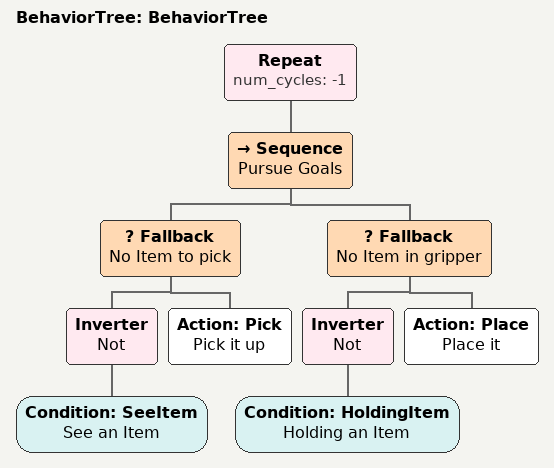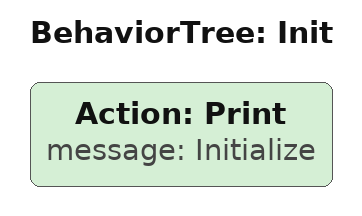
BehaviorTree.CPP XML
<root main_tree_to_execute="BehaviorTree">
    <BehaviorTree ID="BehaviorTree">
        <Repeat num_cycles="-1">
            <Sequence name="Pursue Goals">
                <Fallback name="No Item to pick">
                    <Inverter name="Not">
                        <Condition ID="SeeItem" name="See an Item"/>
                    </Inverter>
                    <Action ID="Pick" name="Pick it up"/>
                </Fallback>
                <Fallback name="No Item in gripper">
                    <Inverter name="Not">
                        <Condition ID="HoldingItem" name="Holding an Item"/>
                    </Inverter>
                    <Action ID="Place" name="Place it"/>
                </Fallback>
            </Sequence>
        </Repeat>
    </BehaviorTree>
    <BehaviorTree ID="Init">
        <Action ID="Print" message="Initialize"/>
    </BehaviorTree>
</root>
